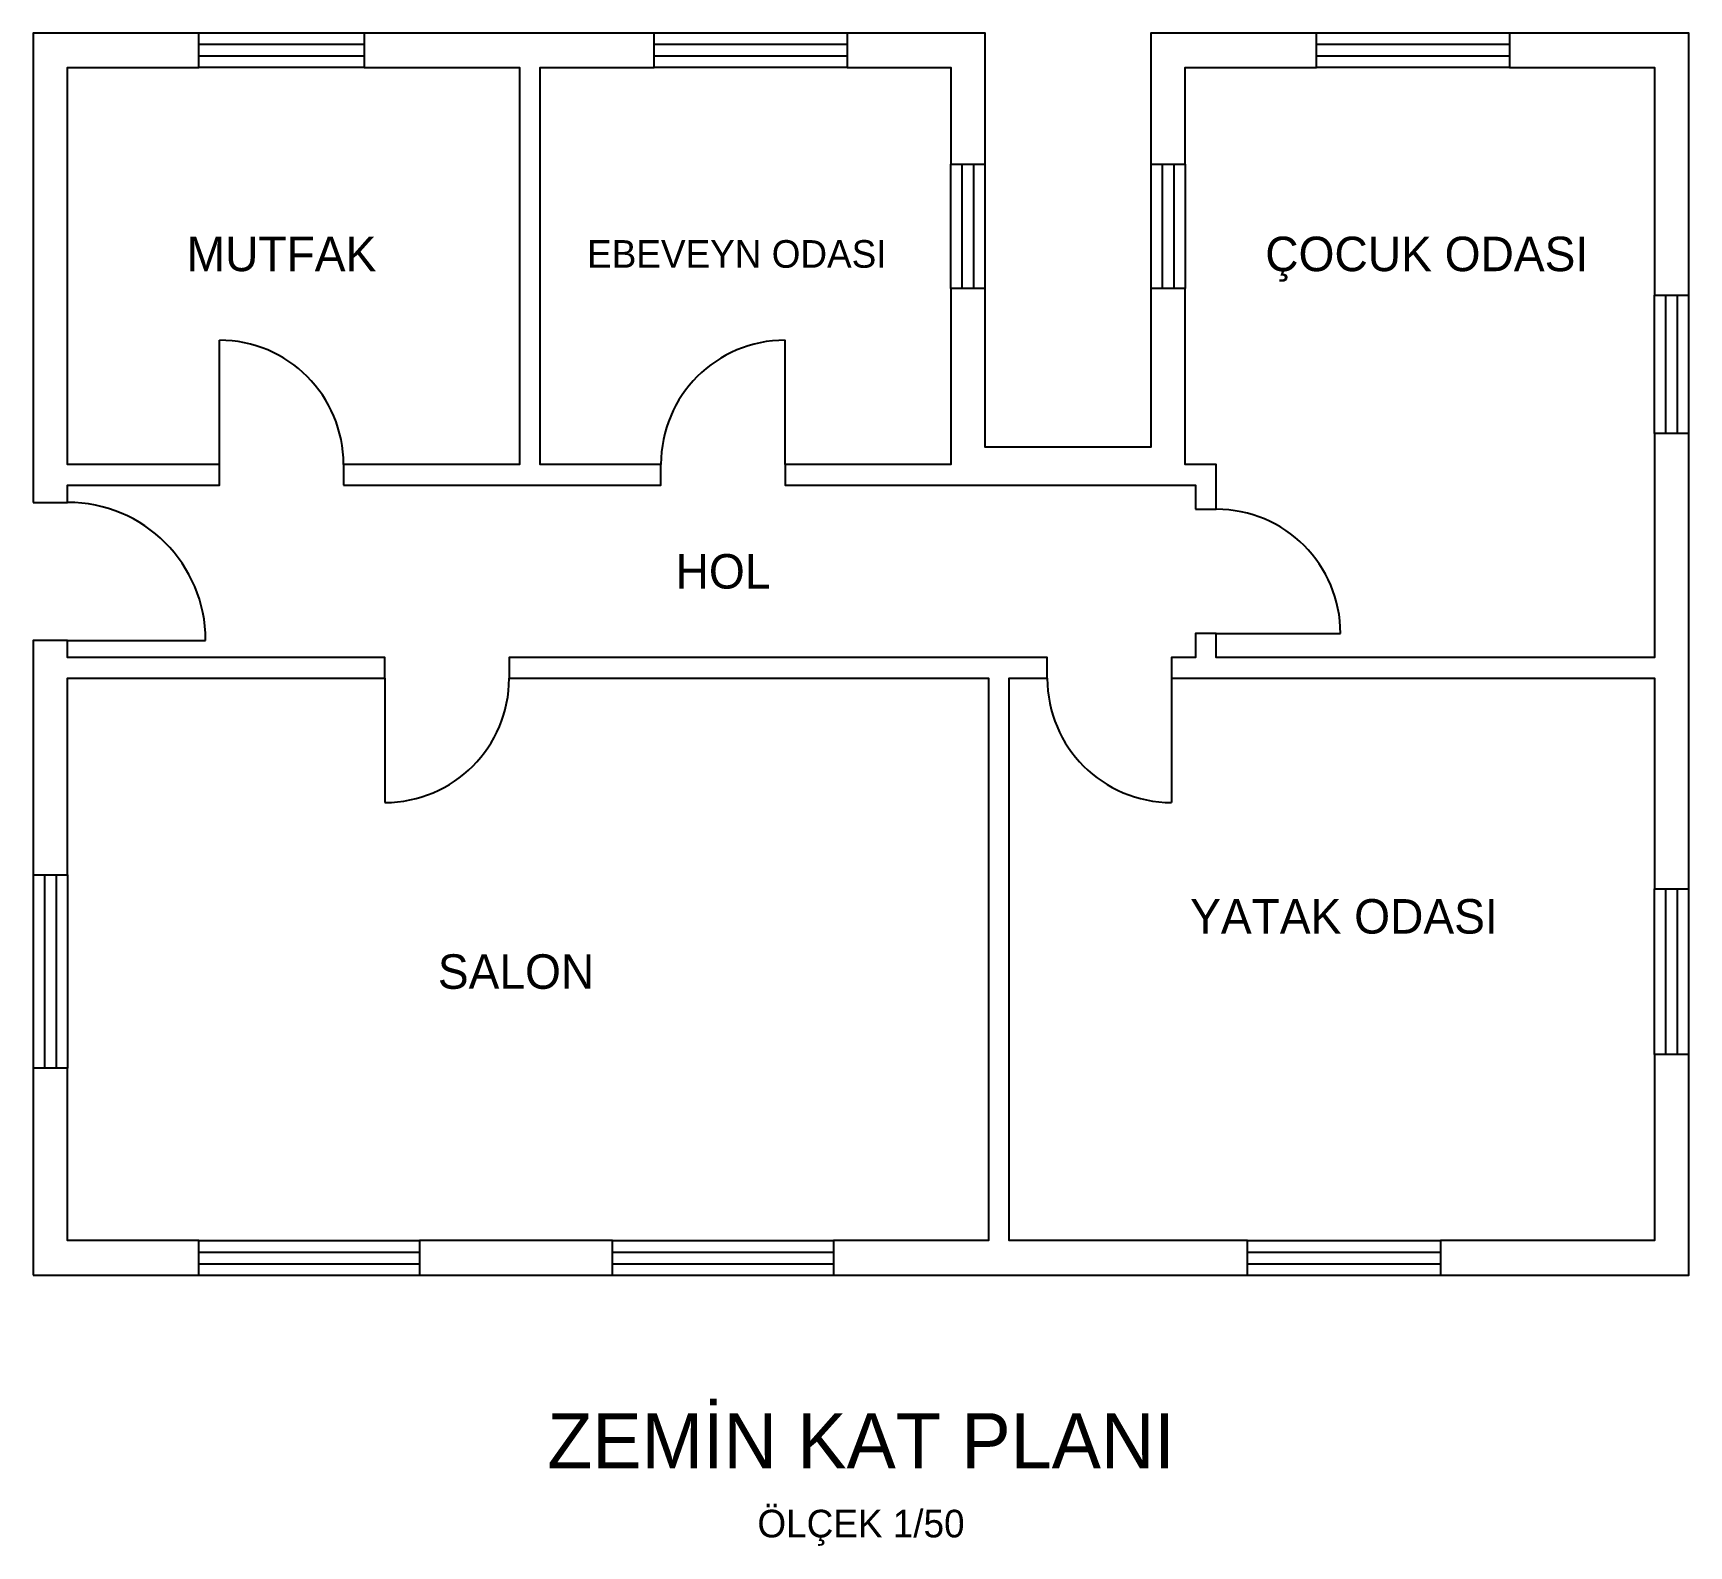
# Model space of a CAD drawing. Header units: centimetres. Extents: x 1000 to 2200, y 804 to 1900.
import ezdxf
from ezdxf.enums import TextEntityAlignment as Align

# ---------------------------------------------------------------- set-up
doc = ezdxf.new("R2010")
doc.units = ezdxf.units.CM
doc.header["$LTSCALE"] = 20
for name, color, linetype in [('DUVAR', 7, 'Continuous'), ('KAPI', 2, 'Continuous'), ('PENCERE', 4, 'Continuous'), ('YAZI', 7, 'Continuous')]:
    doc.layers.add(name, color=color, linetype=linetype)

msp = doc.modelspace()

# ---------------------------------------------------------------- linework, layer by layer
at = {"layer": 'DUVAR'}
for points in [[(1000, 1560), (1025, 1560), (1025, 1572.5), (1135, 1572.5), (1135, 1587.5), (1025, 1587.5), (1025, 1875), (1120, 1875), (1120, 1900), (1000, 1900)], [(1225, 1572.5), (1455, 1572.5), (1455, 1587.5), (1367.5, 1587.5), (1367.5, 1875), (1450, 1875), (1450, 1900), (1240, 1900), (1240, 1875), (1352.5, 1875), (1352.5, 1587.5), (1225, 1587.5)], [(1665, 1805), (1690, 1805), (1690, 1900), (1590, 1900), (1590, 1875), (1665, 1875)], [(1810, 1805), (1835, 1805), (1835, 1875), (1930, 1875), (1930, 1900), (1810, 1900)], [(2175, 1710), (2200, 1710), (2200, 1900), (2070, 1900), (2070, 1875), (2175, 1875)], [(1842.5, 1555), (1857.5, 1555), (1857.5, 1587.5), (1835, 1587.5), (1835, 1715), (1810, 1715), (1810, 1600), (1690, 1600), (1690, 1715), (1665, 1715), (1665, 1587.5), (1545, 1587.5), (1545, 1572.5), (1842.5, 1572.5)], [(2175, 1280), (2200, 1280), (2200, 1610), (2175, 1610), (2175, 1447.5), (1857.5, 1447.5), (1857.5, 1465), (1842.5, 1465), (1842.5, 1447.5), (1825, 1447.5), (1825, 1432.5), (2175, 1432.5)], [(1000, 1290), (1025, 1290), (1025, 1432.5), (1255, 1432.5), (1255, 1447.5), (1025, 1447.5), (1025, 1460), (1000, 1460)], [(1580, 1000), (1880, 1000), (1880, 1025), (1707.5, 1025), (1707.5, 1432.5), (1735, 1432.5), (1735, 1447.5), (1345, 1447.5), (1345, 1432.5), (1692.5, 1432.5), (1692.5, 1025), (1580, 1025)], [(2020, 1000), (2200, 1000), (2200, 1160), (2175, 1160), (2175, 1025), (2020, 1025)], [(1000, 1000), (1120, 1000), (1120, 1025), (1025, 1025), (1025, 1150), (1000, 1150)], [(1280, 1000), (1420, 1000), (1420, 1025), (1280, 1025)]]:
    msp.add_lwpolyline(points, close=True, dxfattribs=at)
at = {"layer": 'KAPI'}
for p, q in [((1135, 1587.5), (1135, 1677.5)), ((1545, 1587.5), (1545, 1677.5)), ((1857.5, 1465), (1947.5, 1465)), ((1025, 1460), (1125, 1460)), ((1255, 1432.5), (1255, 1342.5)), ((1825, 1432.5), (1825, 1342.5))]:
    msp.add_line(p, q, dxfattribs=at)
for centre, radius, start, end in [((1135, 1587.5), 90, 0, 90), ((1545, 1587.5), 90, 90, 180), ((1025, 1460), 100, 0, 90), ((1857.5, 1465), 90, 0, 90), ((1255, 1432.5), 90, 270, 0), ((1825, 1432.5), 90, 180, 270)]:
    msp.add_arc(centre, radius, start, end, dxfattribs=at)
at = {"layer": 'PENCERE'}
for p, q in [((1240, 1900), (1120, 1900)), ((1590, 1900), (1450, 1900)), ((2070, 1900), (1930, 1900)), ((1240, 1891.666667), (1120, 1891.666667)), ((1590, 1891.666667), (1450, 1891.666667)), ((2070, 1891.666667), (1930, 1891.666667)), ((1240, 1883.333333), (1120, 1883.333333)), ((1240, 1875), (1120, 1875)), ((1590, 1883.333333), (1450, 1883.333333)), ((1590, 1875), (1450, 1875)), ((2070, 1883.333333), (1930, 1883.333333)), ((2070, 1875), (1930, 1875)), ((1665, 1715), (1665, 1805)), ((1673.333333, 1715), (1673.333333, 1805)), ((1681.666667, 1715), (1681.666667, 1805)), ((1690, 1715), (1690, 1805)), ((1810, 1805), (1810, 1715)), ((1818.333333, 1805), (1818.333333, 1715)), ((1826.666667, 1805), (1826.666667, 1715)), ((1835, 1805), (1835, 1715)), ((2175, 1610), (2175, 1710)), ((2183.333333, 1610), (2183.333333, 1710)), ((2191.666667, 1610), (2191.666667, 1710)), ((2200, 1610), (2200, 1710)), ((1000, 1290), (1000, 1150)), ((1008.333333, 1290), (1008.333333, 1150)), ((1016.666667, 1290), (1016.666667, 1150)), ((1025, 1290), (1025, 1150)), ((2175, 1160), (2175, 1280)), ((2183.333333, 1160), (2183.333333, 1280)), ((2191.666667, 1160), (2191.666667, 1280)), ((2200, 1160), (2200, 1280)), ((1120, 1025), (1280, 1025)), ((1420, 1025), (1580, 1025)), ((1880, 1025), (2020, 1025)), ((1120, 1016.666667), (1280, 1016.666667)), ((1120, 1008.333333), (1280, 1008.333333)), ((1420, 1016.666667), (1580, 1016.666667)), ((1420, 1008.333333), (1580, 1008.333333)), ((1880, 1016.666667), (2020, 1016.666667)), ((1880, 1008.333333), (2020, 1008.333333)), ((1120, 1000), (1280, 1000)), ((1420, 1000), (1580, 1000)), ((1880, 1000), (2020, 1000))]:
    msp.add_line(p, q, dxfattribs=at)

# ---------------------------------------------------------------- texts
at = {"layer": 'YAZI'}
for s, height, p in [('MUTFAK', 25, (1180, 1740)), ('ÇOCUK ODASI', 25, (2010, 1740)), ('EBEVEYN ODASI', 20, (1510, 1740)), ('HOL', 25, (1500, 1510)), ('YATAK ODASI', 25, (1950, 1260)), ('SALON', 25, (1350, 1220)), ('ZEMİN KAT PLANI', 40, (1600, 880)), ('ÖLÇEK 1/50', 20, (1600, 820))]:
    msp.add_text(s, height=height, dxfattribs=at).set_placement(p, align=Align.MIDDLE_CENTER)

doc.saveas('drawing.dxf')
